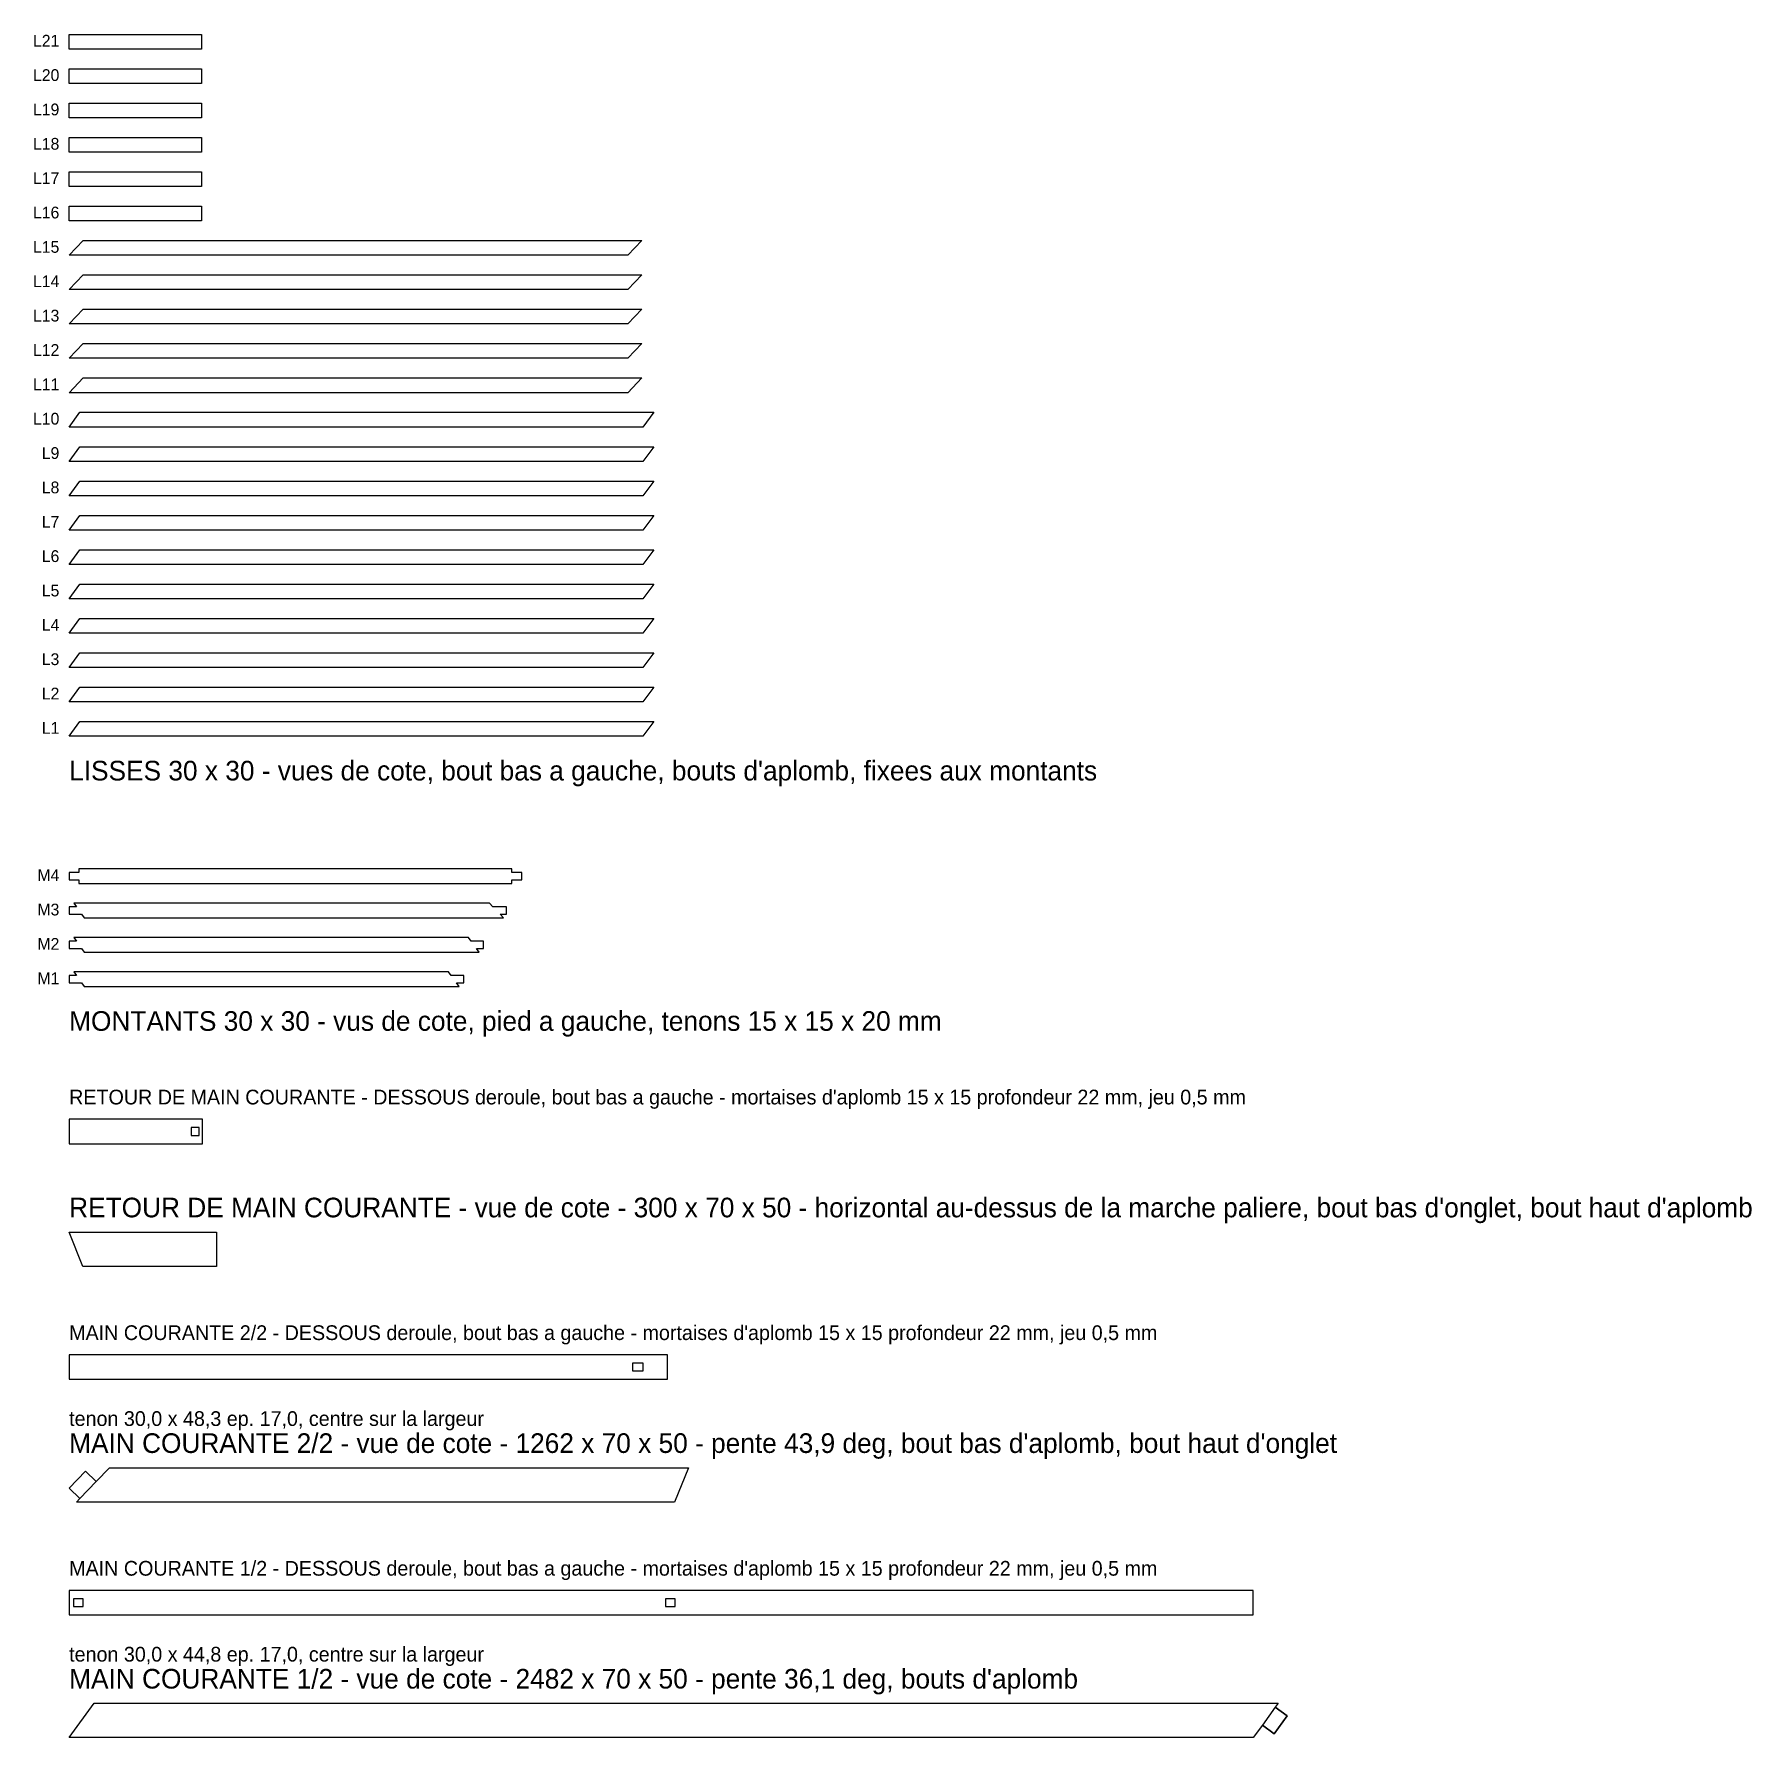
# Model space of a CAD drawing. Header units: millimetres. Extents: x -71 to 3428, y 0 to 3470.
import ezdxf
from ezdxf.enums import TextEntityAlignment as Align

# ---------------------------------------------------------------- set-up
doc = ezdxf.new("R2010")
doc.units = ezdxf.units.MM
for name, color, linetype in [('DECOUPE', 7, 'CONTINUOUS'), ('MORTAISE', 2, 'CONTINUOUS'), ('TENON', 6, 'CONTINUOUS'), ('TEXTE', 3, 'CONTINUOUS')]:
    doc.layers.add(name, color=color, linetype=linetype)

msp = doc.modelspace()

# ---------------------------------------------------------------- linework, layer by layer
at = {"layer": 'DECOUPE'}
for points in [[(0, 3470), (270, 3470), (270, 3440), (0, 3440)], [(0, 3400), (270, 3400), (270, 3370), (0, 3370)], [(0, 3330), (270, 3330), (270, 3300), (0, 3300)], [(0, 3260), (270, 3260), (270, 3230), (0, 3230)], [(0, 3190), (270, 3190), (270, 3160), (0, 3160)], [(0, 3120), (270, 3120), (270, 3090), (0, 3090)], [(28.874, 3050), (1166.982, 3050), (1138.107, 3020), (0, 3020)], [(28.874, 2980), (1166.982, 2980), (1138.107, 2950), (0, 2950)], [(28.874, 2910), (1166.982, 2910), (1138.107, 2880), (0, 2880)], [(28.874, 2840), (1166.982, 2840), (1138.107, 2810), (0, 2810)], [(28.874, 2770), (1166.982, 2770), (1138.107, 2740), (0, 2740)], [(21.856, 2700), (1191.039, 2700), (1169.184, 2670), (0, 2670)], [(21.856, 2630), (1191.039, 2630), (1169.184, 2600), (0, 2600)], [(21.856, 2560), (1191.039, 2560), (1169.184, 2530), (0, 2530)], [(21.856, 2490), (1191.039, 2490), (1169.184, 2460), (0, 2460)], [(21.856, 2420), (1191.039, 2420), (1169.184, 2390), (0, 2390)], [(21.856, 2350), (1191.039, 2350), (1169.184, 2320), (0, 2320)], [(21.856, 2280), (1191.039, 2280), (1169.184, 2250), (0, 2250)], [(21.856, 2210), (1191.039, 2210), (1169.184, 2180), (0, 2180)], [(21.856, 2140), (1191.039, 2140), (1169.184, 2110), (0, 2110)], [(21.856, 2070), (1191.039, 2070), (1169.184, 2040), (0, 2040)], [(20, 1770), (20, 1762.5), (0, 1762.5), (0, 1747.5), (20, 1747.5), (20, 1740), (902.112, 1740), (902.112, 1747.5), (922.112, 1747.5), (922.112, 1762.5), (902.112, 1762.5), (902.112, 1770)], [(9.694, 1700), (14.847, 1692.5), (0, 1692.5), (0, 1677.5), (25.153, 1677.5), (30.306, 1670), (885.263, 1670), (878.044, 1677.5), (890.826, 1677.5), (890.826, 1692.5), (863.607, 1692.5), (856.388, 1700)], [(9.694, 1630), (14.847, 1622.5), (0, 1622.5), (0, 1607.5), (25.153, 1607.5), (30.306, 1600), (835.328, 1600), (829.864, 1607.5), (844.4, 1607.5), (844.4, 1622.5), (818.936, 1622.5), (813.472, 1630)], [(9.694, 1560), (14.847, 1552.5), (0, 1552.5), (0, 1537.5), (25.153, 1537.5), (30.306, 1530), (794.943, 1530), (789.479, 1537.5), (804.015, 1537.5), (804.015, 1552.5), (778.551, 1552.5), (773.087, 1560)], [(0, 1210), (271.786, 1210), (271.786, 1260), (0, 1260)], [(0, 1030), (300, 1030), (300, 960), (28.214, 960)], [(0, 730), (1218.905, 730), (1218.905, 780), (0, 780)], [(82.054, 550), (1261.799, 550), (1233.585, 480), (14.68, 480), (21.615, 487.205), (0, 508.009), (33.481, 542.795), (55.096, 521.991)], [(0, 250), (2412.602, 250), (2412.602, 300), (0, 300)], [(50.996, 70), (2463.598, 70), (2457.71, 61.917), (2481.957, 44.253), (2455.607, 8.083), (2431.359, 25.747), (2412.602, 0), (0, 0)]]:
    msp.add_lwpolyline(points, close=True, dxfattribs=at)
at = {"layer": 'MORTAISE'}
for points in [[(248.786, 1227), (264.786, 1227), (264.786, 1243), (248.786, 1243)], [(1148.017, 747), (1169.836, 747), (1169.836, 763), (1148.017, 763)], [(8.779, 267), (28.338, 267), (28.338, 283), (8.779, 283)], [(1215.08, 267), (1234.639, 267), (1234.639, 283), (1215.08, 283)]]:
    msp.add_lwpolyline(points, close=True, dxfattribs=at)
at = {"layer": 'TENON'}
for points in [[(0, 508.009), (21.615, 487.205), (55.096, 521.991), (33.481, 542.795)], [(2431.359, 25.747), (2455.607, 8.083), (2481.957, 44.253), (2457.71, 61.917)]]:
    msp.add_lwpolyline(points, close=True, dxfattribs=at)

# ---------------------------------------------------------------- texts
at = {"layer": 'TEXTE'}
for s, p in [('L21', (-20, 3445)), ('L20', (-20, 3375)), ('L19', (-20, 3305)), ('L18', (-20, 3235)), ('L17', (-20, 3165)), ('L16', (-20, 3095)), ('L15', (-20, 3025)), ('L14', (-20, 2955)), ('L13', (-20, 2885)), ('L12', (-20, 2815)), ('L11', (-20, 2745)), ('L10', (-20, 2675)), ('L9', (-20, 2605)), ('L8', (-20, 2535)), ('L7', (-20, 2465)), ('L6', (-20, 2395)), ('L5', (-20, 2325)), ('L4', (-20, 2255)), ('L3', (-20, 2185)), ('L2', (-20, 2115)), ('L1', (-20, 2045)), ('M4', (-20, 1745)), ('M3', (-20, 1675)), ('M2', (-20, 1605)), ('M1', (-20, 1535))]:
    msp.add_text(s, height=24, dxfattribs=at).set_placement(p, align=Align.RIGHT)
for s, height, p in [("LISSES 30 x 30 - vues de cote, bout bas a gauche, bouts d'aplomb, fixees aux montants", 40, (0, 1950)), ('MONTANTS 30 x 30 - vus de cote, pied a gauche, tenons 15 x 15 x 20 mm', 40, (0, 1440)), ("RETOUR DE MAIN COURANTE - DESSOUS deroule, bout bas a gauche - mortaises d'aplomb 15 x 15 profondeur 22 mm, jeu 0,5 mm", 30, (0, 1290)), ("RETOUR DE MAIN COURANTE - vue de cote - 300 x 70 x 50 - horizontal au-dessus de la marche paliere, bout bas d'onglet, bout haut d'aplomb", 40, (0, 1060)), ("MAIN COURANTE 2/2 - DESSOUS deroule, bout bas a gauche - mortaises d'aplomb 15 x 15 profondeur 22 mm, jeu 0,5 mm", 30, (0, 810)), ('tenon 30,0 x 48,3 ep. 17,0, centre sur la largeur', 30, (0, 635)), ("MAIN COURANTE 2/2 - vue de cote - 1262 x 70 x 50 - pente 43,9 deg, bout bas d'aplomb, bout haut d'onglet", 40, (0, 580)), ("MAIN COURANTE 1/2 - DESSOUS deroule, bout bas a gauche - mortaises d'aplomb 15 x 15 profondeur 22 mm, jeu 0,5 mm", 30, (0, 330)), ('tenon 30,0 x 44,8 ep. 17,0, centre sur la largeur', 30, (0, 155)), ("MAIN COURANTE 1/2 - vue de cote - 2482 x 70 x 50 - pente 36,1 deg, bouts d'aplomb", 40, (0, 100))]:
    msp.add_text(s, height=height, dxfattribs=at).set_placement(p)

doc.saveas('drawing.dxf')
